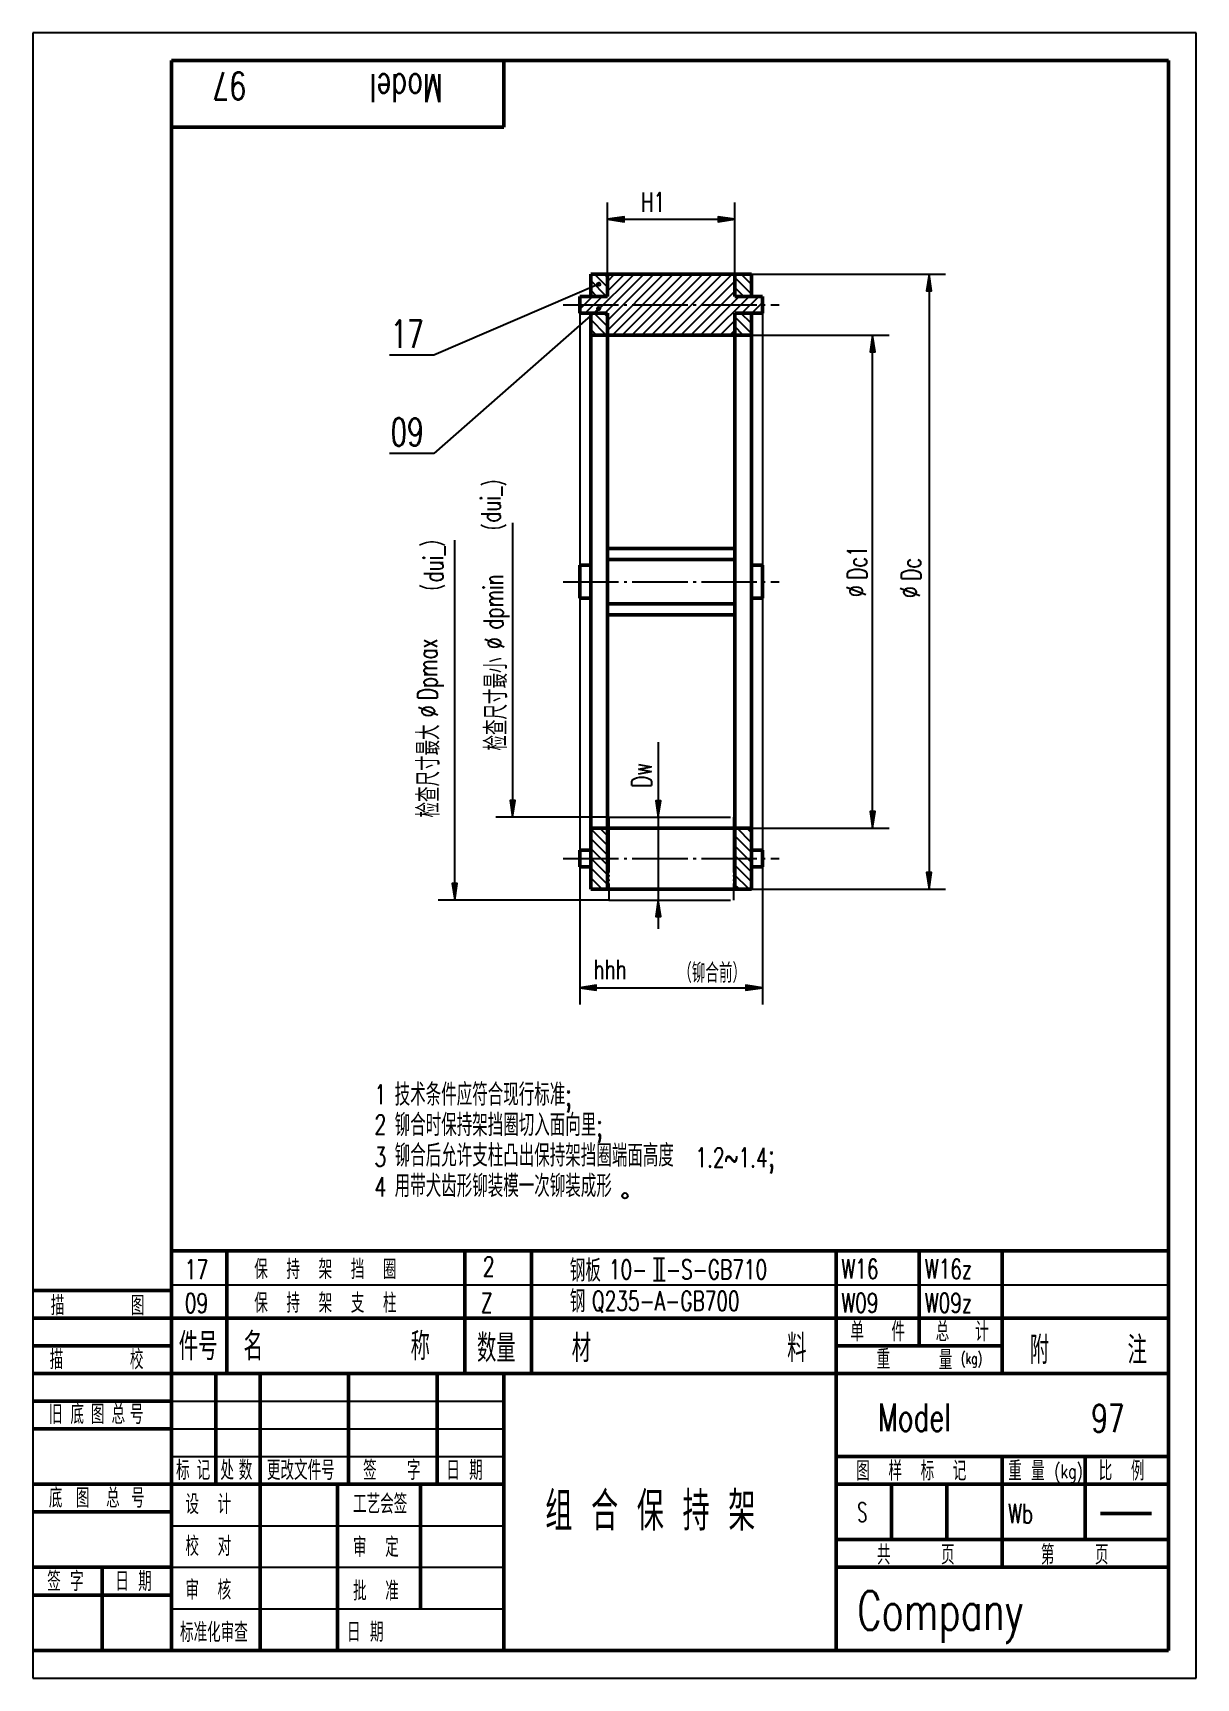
# Model space of a CAD drawing. Extents: x 0 to 210, y 0 to 297.
import ezdxf
from ezdxf.enums import TextEntityAlignment as Align

# ---------------------------------------------------------------- set-up
doc = ezdxf.new("R2010")
doc.units = 0
doc.header["$MEASUREMENT"] = 0
doc.linetypes.add('CENTER', pattern=[12.5, 10, -1, 0.5, -1])
doc.linetypes.add('PHANTOM', pattern=[12, 10, -0.5, 0.25, -0.5, 0.25, -0.5])
doc.layers.get('0').update_dxf_attribs({"color": 6, "linetype": 'CONTINUOUS'})
doc.layers.get('DEFPOINTS').update_dxf_attribs({"linetype": 'CONTINUOUS'})
doc.layers.add('1', color=2, linetype='CONTINUOUS', lineweight=50)
for name, color, linetype in [('2', 6, 'CONTINUOUS'), ('3', 7, 'CENTER'), ('4', 4, 'PHANTOM'), ('6', 1, 'CONTINUOUS')]:
    doc.layers.add(name, color=color, linetype=linetype)
doc.styles.add('HZ', font='SIMPLEX', dxfattribs={"width": 0.7, "bigfont": 'HZTXT'})
doc.dimstyles.get("Standard").update_dxf_attribs({"dimtxt": 0.18, "dimasz": 0.18, "dimexe": 0.18, "dimexo": 0.0625, "dimgap": 0.09, "dimtad": 0, "dimtih": 1, "dimtoh": 1, "dimdec": 4, "dimzin": 0, "dimdsep": 46, "dimtxsty": 'Standard', "dimcen": 0.09, "dimadec": 0, "dimazin": 0, "dimtfac": 1, "dimtdec": 4, "dimtofl": 0, "dimtmove": 0, "dimatfit": 3, "dimfxl": 0, "dimtolj": 1, "dimtzin": 0, "dimarcsym": 0})

# ---------------------------------------------------------------- blocks, each defined once
blk = doc.blocks.new('*X3')
at = {"color": 0}
for p, q in [((90.28, 229.94), (97.28, 236.94)), ((92.05, 229.94), (99.05, 236.94)), ((92.46, 226.81), (102.59, 236.94)), ((92.46, 228.58), (100.82, 236.94)), ((92.46, 233.88), (95.52, 236.94)), ((92.46, 235.65), (93.75, 236.94)), ((93.35, 225.94), (104.35, 236.94)), ((95.12, 225.94), (106.12, 236.94)), ((96.89, 225.94), (107.89, 236.94)), ((98.66, 225.94), (109.66, 236.94)), ((100.43, 225.94), (111.43, 236.94)), ((102.19, 225.94), (113.19, 236.94)), ((103.96, 225.94), (114.96, 236.94)), ((105.73, 225.94), (115.46, 235.67)), ((87.46, 230.65), (89.75, 232.94)), ((87.46, 232.42), (87.98, 232.94)), ((88.52, 229.94), (91.52, 232.94)), ((107.5, 225.94), (115.46, 233.9)), ((109.26, 225.94), (116.26, 232.94)), ((111.03, 225.94), (118.03, 232.94)), ((116.8, 229.94), (119.8, 232.94)), ((118.57, 229.94), (120.46, 231.83)), ((120.34, 229.94), (120.46, 230.06)), ((112.8, 225.94), (115.46, 228.6)), ((114.57, 225.94), (115.46, 226.83))]:
    blk.add_line(p, q, dxfattribs=at)
blk = doc.blocks.new('*X4')
at = {"color": 0}
for p, q in [((118.46, 233.33), (115.46, 236.33)), ((118.46, 235.09), (116.6, 236.95)), ((118.46, 236.86), (118.34, 236.98)), ((117.07, 232.94), (115.46, 234.56))]:
    blk.add_line(p, q, dxfattribs=at)
blk = doc.blocks.new('*X5')
at = {"color": 0}
for p, q in [((118.46, 226.26), (115.46, 229.26)), ((118.46, 228.02), (116.5, 229.98)), ((118.46, 229.79), (118.27, 229.98)), ((116.94, 226.01), (115.46, 227.49))]:
    blk.add_line(p, q, dxfattribs=at)
blk = doc.blocks.new('*X6')
at = {"color": 0}
for p, q in [((92.19, 226.01), (89.46, 228.74)), ((92.46, 227.51), (89.99, 229.98)), ((92.46, 229.27), (91.76, 229.98)), ((90.42, 226.01), (89.46, 226.97))]:
    blk.add_line(p, q, dxfattribs=at)
blk = doc.blocks.new('*X7')
at = {"color": 0}
for p, q in [((92.32, 232.94), (89.46, 235.81)), ((92.46, 234.58), (90.05, 236.98)), ((92.46, 236.35), (91.82, 236.98)), ((90.56, 232.94), (89.46, 234.04))]:
    blk.add_line(p, q, dxfattribs=at)
blk = doc.blocks.new('*X8')
at = {"color": 0}
for p, q in [((118.49, 134.3), (115.8, 136.99)), ((118.49, 136.07), (117.57, 136.99)), ((118.49, 132.53), (115.49, 135.54)), ((118.49, 130.77), (115.49, 133.77)), ((118.49, 129), (115.49, 132)), ((118.49, 127.23), (115.49, 130.23)), ((117.94, 126.02), (115.49, 128.47)), ((116.17, 126.02), (115.49, 126.7))]:
    blk.add_line(p, q, dxfattribs=at)
blk = doc.blocks.new('*X9')
at = {"color": 0}
for p, q in [((92.46, 133.82), (89.46, 136.82)), ((92.46, 135.58), (91.05, 136.99)), ((92.46, 132.05), (89.46, 135.05)), ((92.46, 130.28), (89.46, 133.28)), ((92.46, 128.51), (89.46, 131.52)), ((92.46, 126.75), (89.46, 129.75)), ((91.42, 126.02), (89.46, 127.98)), ((89.65, 126.02), (89.46, 126.21))]:
    blk.add_line(p, q, dxfattribs=at)
blk = doc.blocks.new('BLK', base_point=(1, 0))
for points in [[(0, 0), (1, 0), (0, 0.15), (0, -0.15), (1, 0)], [(0, 0.07), (0.5, 0), (0, -0.07)]]:
    blk.add_lwpolyline(points)
blk = doc.blocks.new('*D10')
at = {"color": 0, "linetype": 'ByBlock'}
for p, q in [((92.46, 236.94), (92.46, 249.87)), ((115.46, 236.94), (115.46, 249.87)), ((95.46, 246.87), (112.46, 246.87))]:
    blk.add_line(p, q, dxfattribs=at)
at = {"layer": 'DEFPOINTS', "color": 0, "linetype": 'ByBlock'}
for p in [(115.46, 246.87), (92.46, 236.94), (115.46, 236.94)]:
    blk.add_point(p, dxfattribs=at)
at = {"color": 0, "linetype": 'ByBlock', "xscale": 3, "yscale": 3, "zscale": 3, "rotation": 180}
blk.add_blockref('BLK', (92.46, 246.87), dxfattribs=at)
at = {"color": 0, "linetype": 'ByBlock', "xscale": 3, "yscale": 3, "zscale": 3}
blk.add_blockref('BLK', (115.46, 246.87), dxfattribs=at)
blk = doc.blocks.new('*D11')
at = {"color": 0, "linetype": 'ByBlock'}
for p, q in [((87.46, 229.94), (87.46, 105.13)), ((120.46, 229.94), (120.46, 105.13)), ((90.46, 108.13), (117.46, 108.13))]:
    blk.add_line(p, q, dxfattribs=at)
at = {"layer": 'DEFPOINTS', "color": 0, "linetype": 'ByBlock'}
for p in [(87.46, 229.94), (120.46, 229.94), (120.46, 108.13)]:
    blk.add_point(p, dxfattribs=at)
at = {"color": 0, "linetype": 'ByBlock', "xscale": 3, "yscale": 3, "zscale": 3, "rotation": 180}
blk.add_blockref('BLK', (87.46, 108.13), dxfattribs=at)
at = {"color": 0, "linetype": 'ByBlock', "xscale": 3, "yscale": 3, "zscale": 3}
blk.add_blockref('BLK', (120.46, 108.13), dxfattribs=at)
blk = doc.blocks.new('ZL', base_point=(176.19, 35.82))
at = {"layer": '2', "style": 'HZ', "width": 0.7}
blk.add_text('重 量', height=3.5, dxfattribs=at).set_placement((176.34, 35.82))
blk = doc.blocks.new('*D13')
at = {"color": 0, "linetype": 'ByBlock'}
for p, q in [((129.72, 253.43), (164.78, 253.43)), ((161.78, 250.43), (161.78, 145.43)), ((129.72, 142.43), (164.78, 142.43))]:
    blk.add_line(p, q, dxfattribs=at)
at = {"layer": 'DEFPOINTS', "color": 0, "linetype": 'ByBlock'}
for p in [(129.72, 253.43), (129.72, 142.43), (161.78, 142.43)]:
    blk.add_point(p, dxfattribs=at)
at = {"color": 0, "linetype": 'ByBlock', "xscale": 3, "yscale": 3, "zscale": 3}
for p, rotation in [((161.78, 253.43), 90), ((161.78, 142.43), 270)]:
    blk.add_blockref('BLK', p, dxfattribs=dict(at, rotation=rotation))

msp = doc.modelspace()

# ---------------------------------------------------------------- linework, layer by layer
at = {"color": 0, "linetype": 'ByBlock'}
for p, q in [((110.44717, 155.4328), (115.88892, 155.4328)), ((110.60995, 140.4328), (115.88892, 140.4328))]:
    msp.add_line(p, q, dxfattribs=at)
at = {"layer": '1'}
for p, q in [((25, 292), (25, 5)), ((205, 292), (25, 292)), ((85, 280), (85, 292)), ((205, 5), (205, 292)), ((25, 280), (85, 280)), ((100.71753, 253.4328), (129.71753, 253.4328)), ((100.71753, 253.4328), (100.71753, 249.4328)), ((103.71753, 253.4328), (103.71753, 249.4328)), ((126.71753, 253.4328), (126.71753, 249.4328)), ((129.71753, 253.4328), (129.71753, 249.4328)), ((98.71753, 249.4328), (98.71753, 246.4328)), ((98.71753, 249.4328), (103.71753, 249.4328)), ((126.71753, 249.4328), (131.71753, 249.4328)), ((131.71753, 249.4328), (131.71753, 246.4328)), ((98.71753, 246.4328), (103.71753, 246.4328)), ((100.71753, 246.4328), (100.71753, 142.4328)), ((103.71753, 246.4328), (103.71753, 142.4328)), ((126.71753, 246.4328), (131.71753, 246.4328)), ((126.71753, 246.4328), (126.71753, 142.4328)), ((129.71753, 246.4328), (129.71753, 142.4328)), ((100.71753, 242.4328), (129.71753, 242.4328)), ((103.71753, 203.9328), (126.71753, 203.9328)), ((98.71753, 200.9328), (100.71753, 200.9328)), ((98.71753, 200.9328), (98.71753, 194.9328)), ((103.71753, 201.9328), (126.71753, 201.9328)), ((129.71753, 200.9328), (131.71753, 200.9328)), ((131.71753, 200.9328), (131.71753, 194.9328)), ((98.71753, 194.9328), (100.71753, 194.9328)), ((103.71753, 193.9328), (126.71753, 193.9328)), ((129.71753, 194.9328), (131.71753, 194.9328)), ((103.71753, 191.9328), (126.71753, 191.9328)), ((100.71753, 153.4328), (129.71753, 153.4328)), ((98.71753, 149.4328), (100.71753, 149.4328)), ((98.71753, 149.4328), (98.71753, 146.4328)), ((129.71753, 149.4328), (131.71753, 149.4328)), ((131.71753, 149.4328), (131.71753, 146.4328)), ((98.71753, 146.4328), (100.71753, 146.4328)), ((129.71753, 146.4328), (131.71753, 146.4328)), ((100.71753, 142.4328), (129.71753, 142.4328)), ((25, 77.1151), (205, 77.1151)), ((35, 77.1151), (35, 55)), ((78, 77.1151), (78, 55)), ((90, 77.1151), (90, 55)), ((145, 77.1151), (145, 5)), ((160, 77.1151), (160, 60)), ((175, 77.1151), (175, 55)), ((0, 70), (25, 70)), ((0, 65), (25, 65)), ((25, 65), (205, 65)), ((0, 60), (25, 60)), ((145, 60), (175, 60)), ((0, 55), (25, 55)), ((25, 55), (205, 55)), ((33, 55), (33, 35)), ((41, 55), (41, 5)), ((57, 55), (57, 35)), ((73, 55), (73, 35)), ((85, 55), (85, 5)), ((0, 50), (25, 50)), ((0, 45), (25, 45)), ((145, 40), (205, 40)), ((175, 40), (175, 20)), ((190, 40), (190, 25)), ((0, 35), (25, 35)), ((25, 35), (85, 35)), ((55, 35), (55, 5)), ((70, 35), (70, 12.5)), ((145, 35), (205, 35)), ((155, 35), (155, 25)), ((165, 35), (165, 25)), ((0, 30), (25, 30)), ((192.75137, 29.70332), (201.9536, 29.70332)), ((145, 25), (205, 25)), ((0, 20), (25, 20)), ((12.5, 20), (12.5, 5)), ((145, 20), (205, 20)), ((0, 15), (25, 15)), ((0, 5), (205, 5))]:
    msp.add_line(p, q, dxfattribs=at)
at = {"layer": '2'}
for p, q in [((0, 297), (0, 0)), ((210, 297), (0, 297)), ((210, 0), (210, 297)), ((102.15523, 251.63827), (72.35682, 238.80615)), ((102.15523, 247.25962), (72.35682, 221.07709)), ((129.71753, 242.4328), (154.60405, 242.4328)), ((72.35682, 238.80615), (64.35682, 238.80615)), ((151.60405, 156.4328), (151.60405, 239.4328)), ((72.35682, 221.07709), (64.35682, 221.07709)), ((86.60045, 208.53689), (86.60045, 158.4328)), ((76.14507, 143.4328), (76.14507, 205.44271)), ((112.88892, 168.9563), (112.88892, 135.26543)), ((103.96753, 155.4328), (83.60045, 155.4328)), ((129.71753, 153.4328), (154.60405, 153.4328)), ((103.96753, 140.4328), (73.14507, 140.4328)), ((112.04294, 75.77931), (114.05527, 75.77931)), ((112.69482, 75.77931), (112.69482, 71.78777)), ((113.43173, 75.77931), (113.43173, 71.78777)), ((112.04294, 71.78777), (114.16864, 71.78777)), ((25, 71), (205, 71)), ((25, 50), (85, 50)), ((25, 45), (85, 45)), ((25, 40), (85, 40)), ((25, 27.5), (85, 27.5)), ((25, 20), (85, 20)), ((25, 12.5), (85, 12.5)), ((0, 0), (210, 0))]:
    msp.add_line(p, q, dxfattribs=at)
for centre, radius in [((102.15523, 251.63827), 0.3), ((102.15523, 247.25962), 0.3), ((106.8928, 87.07256), 0.5)]:
    msp.add_circle(centre, radius, dxfattribs=at)
at = {"layer": '3'}
for p, q in [((95.71753, 247.9328), (134.71753, 247.9328)), ((95.71753, 197.9328), (134.71753, 197.9328)), ((95.71753, 147.9328), (134.71753, 147.9328))]:
    msp.add_line(p, q, dxfattribs=at)
at = {"layer": '4'}
for p, q in [((103.96753, 155.4328), (103.96753, 140.4328)), ((103.96753, 155.4328), (126.46753, 155.4328)), ((126.46753, 155.4328), (126.46753, 140.4328)), ((103.96753, 140.4328), (126.46753, 140.4328))]:
    msp.add_line(p, q, dxfattribs=at)
at = {"layer": 'DEFPOINTS', "color": 0, "linetype": 'ByBlock'}
for p in [(99.50663, 247.9328), (100.71753, 242.4328), (129.71753, 242.4328), (151.60405, 242.4328), (86.60045, 155.4328), (103.96753, 155.4328), (110.44717, 155.4328), (129.71753, 153.4328), (103.96753, 140.4328), (110.60995, 140.4328), (112.88892, 140.4328)]:
    msp.add_point(p, dxfattribs=at)

# ---------------------------------------------------------------- block references
at = {"color": 0, "linetype": 'ByBlock', "xscale": 3, "yscale": 3, "zscale": 3}
for p, rotation in [((151.60405, 242.4328), 90), ((86.60045, 155.4328), 270), ((112.88892, 155.39745), 270), ((151.60405, 153.4328), 270), ((76.14507, 140.4328), 270), ((112.88892, 140.49496), 90)]:
    msp.add_blockref('BLK', p, dxfattribs=dict(at, rotation=rotation))
at = {"layer": '2'}
for name, p in [('*X3', (11.25884, 16.49589)), ('*X7', (11.25884, 16.49589)), ('*X4', (11.25884, 16.49589)), ('*X6', (11.25884, 16.49589)), ('*X5', (11.25884, 16.49589)), ('*X9', (11.25884, 16.49589)), ('*X8', (11.25884, 16.49589)), ('ZL', (175.93817, 35.65471))]:
    msp.add_blockref(name, p, dxfattribs=at)

# ---------------------------------------------------------------- texts
at = {"layer": '2', "style": 'HZ'}
for s, height, rotation, width, p in [('97', 5, 180, 0.7, (38.47715, 289.92381)), (')', 3, 90, 0.666, (84.45133, 215.14104)), ('(', 3, 90, 0.666, (84.45133, 207.2282)), (')', 3, 90, 0.666, (73.35119, 204.24209)), ('(', 3, 90, 0.666, (73.35119, 196.32925)), ('%%c', 3.5, 90, 0.7, (150.37363, 195.16806)), ('%%c', 3.5, 90, 0.7, (160.1007, 194.99353)), ('%%c', 3.5, 90, 0.7, (85.08276, 185.77154)), ('检查尺寸最小', 4, 90, 0.7, (85.62122, 167.44599)), ('%%c', 3.5, 90, 0.7, (73.12041, 173.46993)), ('检查尺寸最大', 4, 90, 0.7, (73.41653, 155.365))]:
    msp.add_text(s, height=height, rotation=rotation, dxfattribs=dict(at, width=width)).set_placement(p)
for s, height, width, p in [('17', 5, 0.7, (64.56571, 240.16442)), ('09', 5, 0.7, (64.56571, 222.43536)), ('（铆合前）', 3.5, 0.7, (116.50786, 125.54403)), ('1', 3.5, 0.7, (61.68392, 103.60706)), ('  技术条件应符合现行标准;', 4, 0.7, (61.47328, 103.33611)), ('2', 3.5, 0.7, (61.68392, 98.16553)), ('  铆合时保持架挡圈切入面向里;', 4, 0.7, (61.47328, 97.83611)), ('3', 3.5, 0.7, (61.68392, 92.36584)), ('  铆合后允许支柱凸出保持架挡圈端面高度        ;', 4, 0.7, (61.47328, 92.33611)), ('1.2~1.4', 3.5, 0.7, (119.62409, 92.22543)), ('4', 3.5, 0.7, (61.68392, 86.93059)), ('  用带犬齿形铆装模一次铆装成形', 4, 0.7, (61.47328, 86.83611)), ('17', 3.5, 0.7, (27.42654, 72.02431)), ('保  持  架  挡  圈', 3.5, 0.7, (39.96138, 72.02431)), ('2', 3.5, 0.7, (81.2438, 72.56047)), ('钢板', 4, 0.7, (96.93912, 71.56519)), ('10-  -S-GB710', 3.5, 0.7, (103.98741, 72.01938)), ('描', 3.5, 0.7, (3.22753, 65.50101)), ('图', 3.5, 0.7, (17.66888, 65.50101)), ('09', 3.5, 0.7, (27.42654, 65.94781)), ('保  持  架  支  柱', 3.5, 0.7, (39.96138, 65.94781)), ('钢', 4, 0.7, (96.93912, 66.00143)), ('Q235-A-GB700', 3.5, 0.7, (100.918, 66.34207)), ('件号', 5, 0.7, (26.33068, 57.38711)), ('名', 5, 0.7, (38.02486, 57.38711)), ('称', 5, 0.7, (68.18355, 57.38711)), ('数量', 5, 0.7, (80.16295, 57.04754)), ('材', 5, 0.7, (97.27639, 57.04754)), ('料', 5, 0.7, (136.17194, 57.04754)), ('单', 3.5, 0.7, (147.5809, 60.7828)), ('件', 3.5, 0.7, (154.99672, 60.7828)), ('总', 3.5, 0.7, (162.983, 60.7828)), ('计', 3.5, 0.7, (170.1136, 60.7828)), ('描', 3.5, 0.7, (3.03238, 55.74288)), ('校', 3.5, 0.7, (17.51876, 55.74288)), ('重', 3.5, 0.7, (152.32463, 55.7965)), ('量', 3.5, 0.7, (163.55344, 55.68926)), ('附', 5, 0.7, (179.94632, 56.70797)), ('注', 5, 0.7, (197.63021, 56.70797)), ('(kg)', 2, 0.7, (167.54658, 56.70797)), ('旧', 3.5, 0.7, (2.88226, 45.85964)), ('底', 3.5, 0.7, (6.78533, 45.85964)), ('图', 3.5, 0.7, (10.49324, 45.85964)), ('总', 3.5, 0.7, (14.20115, 45.85964)), ('号', 3.5, 0.7, (17.51876, 45.85964)), ('97', 5, 0.7, (191.07005, 44.39414)), ('标', 3.5, 0.7, (25.8503, 35.76194)), ('记', 3.5, 0.7, (29.55821, 35.76194)), ('处', 3.5, 0.7, (33.85158, 35.76194)), ('数', 3.5, 0.7, (37.16919, 35.76194)), ('更改文件号', 3.5, 0.7, (42.24318, 35.76194)), ('签   字', 3.5, 0.7, (59.61182, 35.76194)), ('日 期', 3.5, 0.7, (74.63862, 35.76194)), ('图  样  标  记', 3.5, 0.7, (148.64674, 35.65471)), ('比  例', 3.5, 0.7, (192.42112, 35.65471)), ('底', 3.5, 0.7, (2.88226, 30.75777)), ('图', 3.5, 0.7, (7.7611, 30.75777)), ('总', 3.5, 0.7, (13.22539, 30.75777)), ('号', 3.5, 0.7, (17.71391, 30.75777)), ('设  计', 3.5, 0.7, (27.53162, 29.61396)), ('工艺会签', 3.5, 0.7, (57.79539, 29.68545)), ('组 合 保 持 架', 7, 0.7, (92.50265, 26.62933)), ('S', 3.5, 0.6, (148.84189, 28.20207)), ('校  对', 3.5, 0.7, (27.53162, 22.05409)), ('审  定', 3.5, 0.7, (57.79539, 21.87537)), ('共     页', 3.5, 0.7, (152.38467, 20.49923)), ('第    页', 3.5, 0.7, (181.97291, 20.49923)), ('签 字', 3.5, 0.7, (2.58203, 15.70952)), ('日 期', 3.5, 0.7, (14.87668, 15.70952)), ('审  核', 3.5, 0.7, (27.53162, 14.15465)), ('批  准', 3.5, 0.7, (57.79539, 13.97593)), ('标准化审查', 3.5, 0.7, (26.55586, 6.48755)), ('日 期', 3.5, 0.7, (56.71454, 6.54117))]:
    msp.add_text(s, height=height, dxfattribs=dict(at, width=width)).set_placement(p)
at = {"layer": '2', "style": 'HZ', "width": 0.761019}
msp.add_text('(kg)', height=2.5, dxfattribs=at).set_placement((184.3748, 36.08364), (189.53885, 36.08364), align=Align.FIT)
at = {"layer": '6', "style": 'HZ', "width": 0.7}
for s, height, rotation, p in [('Model', 5, 180, (74.03461, 289.52345)), ('dui_', 3.5, 90, (84.4106, 208.62067)), ('dui_', 3.5, 90, (74.07422, 197.83438)), ('Dc1', 3.5, 90, (150.56804, 198.27742)), ('Dc', 3.5, 90, (160.29511, 198.10289)), ('dpmin', 3.5, 90, (84.87522, 189.31454)), ('Dpmax', 3.5, 90, (72.9943, 176.56999)), ('Dw', 3.5, 90, (111.65682, 160.72672))]:
    msp.add_text(s, height=height, rotation=rotation, dxfattribs=at).set_placement(p)
for s, height, p in [('H1', 3.5, (109.73694, 264.70273)), ('hhh', 3.5, (101.20623, 126.19445)), ('W16', 3.5, (145.9296, 72.11367)), ('W16z', 3.5, (161.00144, 72.11367)), ('Z', 3.5, (80.86851, 66.00143)), ('W09', 3.5, (145.9296, 66.00143)), ('W09z', 3.5, (161.00144, 66.00143)), ('Model', 5, (152.53479, 44.57286)), ('Wb', 3.5, (176.04325, 27.95186)), ('Company', 7, (148.8199, 8.70127))]:
    msp.add_text(s, height=height, dxfattribs=at).set_placement(p)

# ---------------------------------------------------------------- dimensions: what is measured, and where the dimension line sits
at = {"layer": '2'}
for base, p1, p2, picture, middle in [((126.71753, 263.36233), (103.71753, 253.4328), (126.71753, 253.4328), '*D10', (115.21753, 266.86233)), ((131.71753, 124.62171), (98.71753, 246.4328), (131.71753, 246.4328), '*D11', (115.21753, 128.12171))]:
    dim = msp.add_linear_dim(base=base, p1=p1, p2=p2, text=' ', dimstyle='Standard', dxfattribs=at)
    dim.commit()
    dim.dimension.update_dxf_attribs({"geometry": picture, "text_midpoint": middle, "insert": (11.25884, 16.49589)})
dim = msp.add_linear_dim(base=(161.77865, 142.4328), p1=(129.71753, 253.4328), p2=(129.71753, 142.4328), angle=90, text=' ', dimstyle='Standard', override={"dimtxt": 3.5, "dimasz": 3, "dimexe": 3, "dimexo": 0, "dimtad": 1, "dimtih": 0, "dimtoh": 0, "dimtxsty": 'HZ', "dimblk": 'BLK', "dimtmove": 2}, dxfattribs=at)
dim.commit()
dim.dimension.update_dxf_attribs({"geometry": '*D13', "text_midpoint": (161.77865, 197.9328)})

doc.saveas('drawing.dxf')
